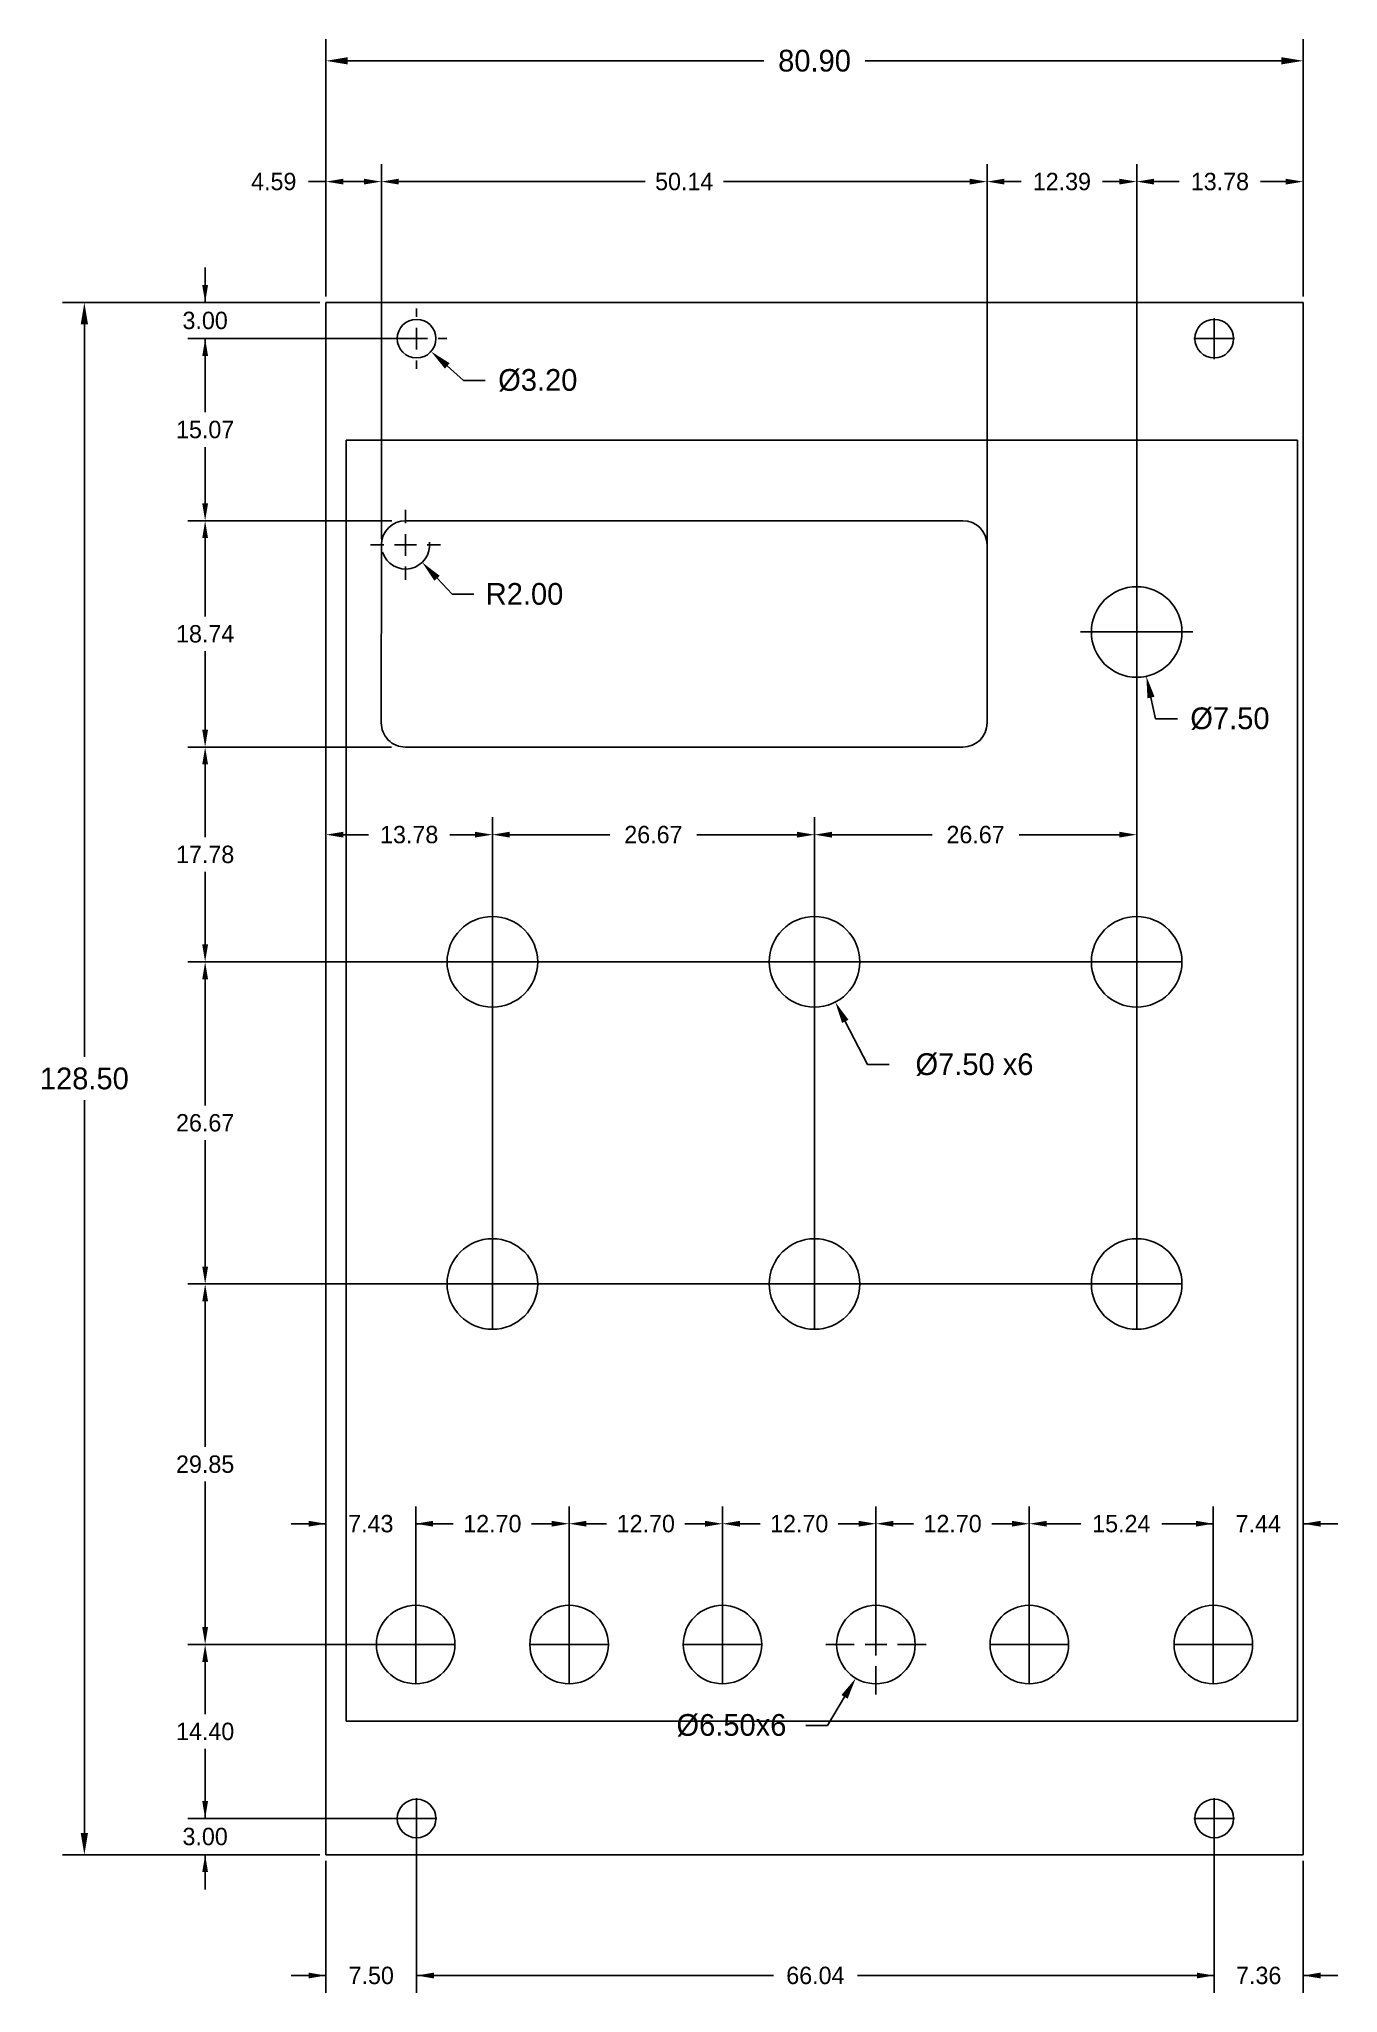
# Model space of a CAD drawing. Header units: millimetres. Extents: x -24 to 84, y -11 to 150.
import ezdxf

# ---------------------------------------------------------------- set-up
doc = ezdxf.new("R2010")
doc.units = ezdxf.units.MM
doc.header["$MEASUREMENT"] = 0
for name, color, linetype in [('Dimensions', 1, 'Continuous'), ('Panel', 7, 'Continuous'), ('PCB', 5, 'Continuous')]:
    doc.layers.add(name, color=color, linetype=linetype)
doc.dimstyles.get("Standard").update_dxf_attribs({"dimscale": 10, "dimtxt": 0.18, "dimasz": 0.18, "dimexe": 0.18, "dimexo": 0.0625, "dimgap": 0.09, "dimtad": 0, "dimtih": 1, "dimtoh": 1, "dimzin": 0, "dimdsep": 46, "dimtxsty": 'Standard', "dimcen": -0.09, "dimadec": 0, "dimazin": 0, "dimtfac": 1, "dimtdec": 4, "dimtofl": 0, "dimtmove": 0, "dimatfit": 3, "dimfxl": 1, "dimtolj": 1, "dimtzin": 0, "dimarcsym": 0})

# ---------------------------------------------------------------- blocks, each defined once
blk = doc.blocks.new('*D7')
at = {"layer": 'Defpoints', "color": 0}
for p in [(20.13, 27.4), (7.43, 17.4), (20.13, 17.4)]:
    blk.add_point(p, dxfattribs=at)
at = {"layer": 'Dimensions', "color": 0, "lineweight": -2}
for p, q in [((7.43, 17.9), (7.43, 28.84)), ((20.13, 17.9), (20.13, 28.84)), ((8.87, 27.4), (10.54, 27.4)), ((18.69, 27.4), (17.02, 27.4))]:
    blk.add_line(p, q, dxfattribs=at)
at = {"layer": 'Dimensions', "color": 0}
for points in [[(8.87, 27.64), (8.87, 27.16), (7.43, 27.4)], [(18.69, 27.16), (18.69, 27.64), (20.13, 27.4)]]:
    blk.add_solid(points, dxfattribs=at)
at = {"layer": 'Dimensions', "color": 0, "insert": (13.78, 27.4), "char_height": 1.44, "attachment_point": 5}
blk.add_mtext('\\A1;12.70', dxfattribs=at)
blk = doc.blocks.new('*D8')
at = {"layer": 'Defpoints', "color": 0}
for p in [(32.83, 27.4), (20.13, 17.4), (32.83, 17.4)]:
    blk.add_point(p, dxfattribs=at)
at = {"layer": 'Dimensions', "color": 0, "lineweight": -2}
for p, q in [((20.13, 17.9), (20.13, 28.84)), ((32.83, 17.9), (32.83, 28.84)), ((21.57, 27.4), (23.24, 27.4)), ((31.39, 27.4), (29.72, 27.4))]:
    blk.add_line(p, q, dxfattribs=at)
at = {"layer": 'Dimensions', "color": 0}
for points in [[(21.57, 27.64), (21.57, 27.16), (20.13, 27.4)], [(31.39, 27.16), (31.39, 27.64), (32.83, 27.4)]]:
    blk.add_solid(points, dxfattribs=at)
at = {"layer": 'Dimensions', "color": 0, "insert": (26.48, 27.4), "char_height": 1.44, "attachment_point": 5}
blk.add_mtext('\\A1;12.70', dxfattribs=at)
blk = doc.blocks.new('*D9')
at = {"layer": 'Defpoints', "color": 0}
for p in [(45.53, 27.4), (32.83, 17.4), (45.53, 17.4)]:
    blk.add_point(p, dxfattribs=at)
at = {"layer": 'Dimensions', "color": 0, "lineweight": -2}
for p, q in [((32.83, 17.9), (32.83, 28.84)), ((45.53, 17.9), (45.53, 28.84)), ((34.27, 27.4), (35.94, 27.4)), ((44.09, 27.4), (42.42, 27.4))]:
    blk.add_line(p, q, dxfattribs=at)
at = {"layer": 'Dimensions', "color": 0}
for points in [[(34.27, 27.64), (34.27, 27.16), (32.83, 27.4)], [(44.09, 27.16), (44.09, 27.64), (45.53, 27.4)]]:
    blk.add_solid(points, dxfattribs=at)
at = {"layer": 'Dimensions', "color": 0, "insert": (39.18, 27.4), "char_height": 1.44, "attachment_point": 5}
blk.add_mtext('\\A1;12.70', dxfattribs=at)
blk = doc.blocks.new('*D10')
at = {"layer": 'Defpoints', "color": 0}
for p in [(58.23, 27.4), (45.53, 17.4), (58.23, 17.4)]:
    blk.add_point(p, dxfattribs=at)
at = {"layer": 'Dimensions', "color": 0, "lineweight": -2}
for p, q in [((45.53, 17.9), (45.53, 28.84)), ((58.23, 17.9), (58.23, 28.84)), ((46.97, 27.4), (48.64, 27.4)), ((56.79, 27.4), (55.12, 27.4))]:
    blk.add_line(p, q, dxfattribs=at)
at = {"layer": 'Dimensions', "color": 0}
for points in [[(46.97, 27.64), (46.97, 27.16), (45.53, 27.4)], [(56.79, 27.16), (56.79, 27.64), (58.23, 27.4)]]:
    blk.add_solid(points, dxfattribs=at)
at = {"layer": 'Dimensions', "color": 0, "insert": (51.88, 27.4), "char_height": 1.44, "attachment_point": 5}
blk.add_mtext('\\A1;12.70', dxfattribs=at)
blk = doc.blocks.new('*D11')
at = {"layer": 'Defpoints', "color": 0}
for p in [(73.465, 27.4), (58.23, 17.4), (73.465, 17.4)]:
    blk.add_point(p, dxfattribs=at)
at = {"layer": 'Dimensions', "color": 0, "lineweight": -2}
for p, q in [((58.23, 17.9), (58.23, 28.84)), ((73.465, 17.9), (73.465, 28.84)), ((59.67, 27.4), (62.4875, 27.4)), ((72.025, 27.4), (69.2075, 27.4))]:
    blk.add_line(p, q, dxfattribs=at)
at = {"layer": 'Dimensions', "color": 0}
for points in [[(59.67, 27.64), (59.67, 27.16), (58.23, 27.4)], [(72.025, 27.16), (72.025, 27.64), (73.465, 27.4)]]:
    blk.add_solid(points, dxfattribs=at)
at = {"layer": 'Dimensions', "color": 0, "insert": (65.8475, 27.4), "char_height": 1.44, "attachment_point": 5}
blk.add_mtext('\\A1;15.24', dxfattribs=at)
blk = doc.blocks.new('*D17')
at = {"layer": 'Defpoints', "color": 0}
for p in [(0, 138.5), (0, 128.5), (4.59, 108.43)]:
    blk.add_point(p, dxfattribs=at)
at = {"layer": 'Dimensions', "color": 0, "lineweight": -2}
for p, q in [((0, 129), (0, 139.94)), ((4.59, 108.93), (4.59, 139.94)), ((0, 138.5), (-1.44, 138.5)), ((3.15, 138.5), (1.44, 138.5))]:
    blk.add_line(p, q, dxfattribs=at)
at = {"layer": 'Dimensions', "color": 0}
for points in [[(1.44, 138.74), (1.44, 138.26), (0, 138.5)], [(3.15, 138.26), (3.15, 138.74), (4.59, 138.5)]]:
    blk.add_solid(points, dxfattribs=at)
at = {"layer": 'Dimensions', "color": 0, "insert": (-4.32, 138.5), "char_height": 1.44, "attachment_point": 5}
blk.add_mtext('\\A1;4.59', dxfattribs=at)
blk = doc.blocks.new('*D21')
at = {"layer": 'Defpoints', "color": 0}
for p in [(7.5, 3), (-10, 0), (0, 0)]:
    blk.add_point(p, dxfattribs=at)
at = {"layer": 'Dimensions', "color": 0, "lineweight": -2}
for p, q in [((-10, 3), (-10, 5.88)), ((7, 3), (-11.44, 3)), ((-0.5, 0), (-11.44, 0)), ((-10, 0), (-10, -2.88))]:
    blk.add_line(p, q, dxfattribs=at)
at = {"layer": 'Dimensions', "color": 0}
for points in [[(-10.24, 4.44), (-9.76, 4.44), (-10, 3)], [(-9.76, -1.44), (-10.24, -1.44), (-10, 0)]]:
    blk.add_solid(points, dxfattribs=at)
at = {"layer": 'Dimensions', "color": 0, "insert": (-10, 1.5), "char_height": 1.44, "attachment_point": 5}
blk.add_mtext('\\A1;3.00', dxfattribs=at)
blk = doc.blocks.new('*D25')
at = {"layer": 'Defpoints', "color": 0}
for p in [(-10, 91.69), (5.94, 91.69), (13.78, 73.92)]:
    blk.add_point(p, dxfattribs=at)
at = {"layer": 'Dimensions', "color": 0, "lineweight": -2}
for p, q in [((5.44, 91.69), (-11.44, 91.69)), ((-10, 90.25), (-10, 84.24)), ((-10, 75.36), (-10, 81.36)), ((13.28, 73.92), (-11.44, 73.92))]:
    blk.add_line(p, q, dxfattribs=at)
at = {"layer": 'Dimensions', "color": 0}
for points in [[(-9.76, 90.25), (-10.24, 90.25), (-10, 91.69)], [(-10.24, 75.36), (-9.76, 75.36), (-10, 73.92)]]:
    blk.add_solid(points, dxfattribs=at)
at = {"layer": 'Dimensions', "color": 0, "insert": (-10, 82.8), "char_height": 1.44, "attachment_point": 5}
blk.add_mtext('\\A1;17.78', dxfattribs=at)
blk = doc.blocks.new('*D26')
at = {"layer": 'Defpoints', "color": 0}
for p in [(-10, 110.43), (5.96, 110.43), (5.94, 91.69)]:
    blk.add_point(p, dxfattribs=at)
at = {"layer": 'Dimensions', "color": 0, "lineweight": -2}
for p, q in [((5.46, 110.43), (-11.44, 110.43)), ((-10, 108.99), (-10, 102.5)), ((-10, 93.13), (-10, 99.62)), ((5.44, 91.69), (-11.44, 91.69))]:
    blk.add_line(p, q, dxfattribs=at)
at = {"layer": 'Dimensions', "color": 0}
for points in [[(-9.76, 108.99), (-10.24, 108.99), (-10, 110.43)], [(-10.24, 93.13), (-9.76, 93.13), (-10, 91.69)]]:
    blk.add_solid(points, dxfattribs=at)
at = {"layer": 'Dimensions', "color": 0, "insert": (-10, 101.06), "char_height": 1.44, "attachment_point": 5}
blk.add_mtext('\\A1;18.74', dxfattribs=at)
blk = doc.blocks.new('*D27')
at = {"layer": 'Defpoints', "color": 0}
for p in [(-10, 125.5), (7.5, 125.5), (5.96, 110.43)]:
    blk.add_point(p, dxfattribs=at)
at = {"layer": 'Dimensions', "color": 0, "lineweight": -2}
for p, q in [((7, 125.5), (-11.44, 125.5)), ((-10, 124.06), (-10, 119.41)), ((-10, 111.87), (-10, 116.53)), ((5.46, 110.43), (-11.44, 110.43))]:
    blk.add_line(p, q, dxfattribs=at)
at = {"layer": 'Dimensions', "color": 0}
for points in [[(-9.76, 124.06), (-10.24, 124.06), (-10, 125.5)], [(-10.24, 111.87), (-9.76, 111.87), (-10, 110.43)]]:
    blk.add_solid(points, dxfattribs=at)
at = {"layer": 'Dimensions', "color": 0, "insert": (-10, 117.97), "char_height": 1.44, "attachment_point": 5}
blk.add_mtext('\\A1;15.07', dxfattribs=at)
blk = doc.blocks.new('*D28')
at = {"layer": 'Defpoints', "color": 0}
for p in [(-10, 128.5), (0, 128.5), (7.5, 125.5)]:
    blk.add_point(p, dxfattribs=at)
at = {"layer": 'Dimensions', "color": 0, "lineweight": -2}
for p, q in [((-10, 128.5), (-10, 131.38)), ((-0.5, 128.5), (-11.44, 128.5)), ((7, 125.5), (-11.44, 125.5)), ((-10, 125.5), (-10, 122.62))]:
    blk.add_line(p, q, dxfattribs=at)
at = {"layer": 'Dimensions', "color": 0}
for points in [[(-10.24, 129.94), (-9.76, 129.94), (-10, 128.5)], [(-9.76, 124.06), (-10.24, 124.06), (-10, 125.5)]]:
    blk.add_solid(points, dxfattribs=at)
at = {"layer": 'Dimensions', "color": 0, "insert": (-10, 127), "char_height": 1.44, "attachment_point": 5}
blk.add_mtext('\\A1;3.00', dxfattribs=at)
blk = doc.blocks.new('*D29')
at = {"layer": 'Defpoints', "color": 0}
for p in [(7.5, 3), (0, 0), (0, -10)]:
    blk.add_point(p, dxfattribs=at)
at = {"layer": 'Dimensions', "color": 0, "lineweight": -2}
for p, q in [((7.5, 2.5), (7.5, -11.44)), ((0, -0.5), (0, -11.44)), ((0, -10), (-2.88, -10)), ((7.5, -10), (10.38, -10))]:
    blk.add_line(p, q, dxfattribs=at)
at = {"layer": 'Dimensions', "color": 0}
for points in [[(-1.44, -10.24), (-1.44, -9.76), (0, -10)], [(8.94, -9.76), (8.94, -10.24), (7.5, -10)]]:
    blk.add_solid(points, dxfattribs=at)
at = {"layer": 'Dimensions', "color": 0, "insert": (3.75, -10), "char_height": 1.44, "attachment_point": 5}
blk.add_mtext('\\A1;7.50', dxfattribs=at)
blk = doc.blocks.new('*D31')
at = {"layer": 'Defpoints', "color": 0}
for p in [(73.54, 3), (80.9, 0), (80.9, -10)]:
    blk.add_point(p, dxfattribs=at)
at = {"layer": 'Dimensions', "color": 0, "lineweight": -2}
for p, q in [((73.54, 2.5), (73.54, -11.44)), ((80.9, -0.5), (80.9, -11.44)), ((73.54, -10), (70.66, -10)), ((80.9, -10), (83.78, -10))]:
    blk.add_line(p, q, dxfattribs=at)
at = {"layer": 'Dimensions', "color": 0}
for points in [[(72.1, -10.24), (72.1, -9.76), (73.54, -10)], [(82.34, -9.76), (82.34, -10.24), (80.9, -10)]]:
    blk.add_solid(points, dxfattribs=at)
at = {"layer": 'Dimensions', "color": 0, "insert": (77.22, -10), "char_height": 1.44, "attachment_point": 5}
blk.add_mtext('\\A1;7.36', dxfattribs=at)
blk = doc.blocks.new('*D32')
at = {"layer": 'Defpoints', "color": 0}
for p in [(6.59, 108.43), (7.97, 106.98)]:
    blk.add_point(p, dxfattribs=at)
at = {"layer": 'Dimensions', "color": 0, "lineweight": -2}
for p, q in [((6.59, 110.23), (6.59, 111.33)), ((4.79, 108.43), (3.69, 108.43)), ((5.69, 108.43), (7.49, 108.43)), ((6.59, 107.53), (6.59, 109.33)), ((8.39, 108.43), (9.49, 108.43)), ((6.59, 106.63), (6.59, 105.53)), ((10.44, 104.36), (9.2, 105.67)), ((12.24, 104.36), (10.44, 104.36))]:
    blk.add_line(p, q, dxfattribs=at)
blk.add_arc((6.59, 108.43), 2, 197.9175, 6.8245, dxfattribs=at)
at = {"layer": 'Dimensions', "color": 0}
blk.add_solid([(9.42, 105.87), (8.98, 105.46), (7.97, 106.98)], dxfattribs=at)
at = {"layer": 'Dimensions', "color": 0, "insert": (16.44, 104.36), "char_height": 1.8, "attachment_point": 5}
blk.add_mtext('\\A1;R2.00', dxfattribs=at)
blk = doc.blocks.new('*D33')
at = {"layer": 'Defpoints', "color": 0}
for p in [(6.3, 126.56), (8.7, 124.44)]:
    blk.add_point(p, dxfattribs=at)
at = {"layer": 'Dimensions', "color": 0, "lineweight": -2}
for p, q in [((7.5, 127.3), (7.5, 128)), ((7.5, 124.6), (7.5, 126.4)), ((5.7, 125.5), (5, 125.5)), ((6.6, 125.5), (8.4, 125.5)), ((9.3, 125.5), (10, 125.5)), ((7.5, 123.7), (7.5, 123)), ((11.39, 122.05), (10.05, 123.25)), ((13.19, 122.05), (11.39, 122.05))]:
    blk.add_line(p, q, dxfattribs=at)
at = {"layer": 'Dimensions', "color": 0}
blk.add_solid([(10.24, 123.47), (9.85, 123.02), (8.7, 124.44)], dxfattribs=at)
at = {"layer": 'Dimensions', "color": 0, "insert": (17.54, 122.05), "char_height": 1.8, "attachment_point": 5}
blk.add_mtext('\\A1;%%c3.20', dxfattribs=at)
blk = doc.blocks.new('*D35')
at = {"layer": 'Defpoints', "color": 0}
for p in [(-10, 47.245), (67.12, 47.245), (8.065, 17.4)]:
    blk.add_point(p, dxfattribs=at)
at = {"layer": 'Dimensions', "color": 0, "lineweight": -2}
for p, q in [((66.62, 47.245), (-11.44, 47.245)), ((-10, 45.805), (-10, 33.7625)), ((-10, 18.84), (-10, 30.8825)), ((7.565, 17.4), (-11.44, 17.4))]:
    blk.add_line(p, q, dxfattribs=at)
at = {"layer": 'Dimensions', "color": 0}
for points in [[(-9.76, 45.805), (-10.24, 45.805), (-10, 47.245)], [(-10.24, 18.84), (-9.76, 18.84), (-10, 17.4)]]:
    blk.add_solid(points, dxfattribs=at)
at = {"layer": 'Dimensions', "color": 0, "insert": (-10, 32.3225), "char_height": 1.44, "attachment_point": 5}
blk.add_mtext('\\A1;29.85', dxfattribs=at)
blk = doc.blocks.new('*D36')
at = {"layer": 'Defpoints', "color": 0}
for p in [(-10, 73.915), (67.12, 73.915), (67.12, 47.245)]:
    blk.add_point(p, dxfattribs=at)
at = {"layer": 'Dimensions', "color": 0, "lineweight": -2}
for p, q in [((66.62, 73.915), (-11.44, 73.915)), ((-10, 72.475), (-10, 62.02)), ((-10, 48.685), (-10, 59.14)), ((66.62, 47.245), (-11.44, 47.245))]:
    blk.add_line(p, q, dxfattribs=at)
at = {"layer": 'Dimensions', "color": 0}
for points in [[(-9.76, 72.475), (-10.24, 72.475), (-10, 73.915)], [(-10.24, 48.685), (-9.76, 48.685), (-10, 47.245)]]:
    blk.add_solid(points, dxfattribs=at)
at = {"layer": 'Dimensions', "color": 0, "insert": (-10, 60.58), "char_height": 1.44, "attachment_point": 5}
blk.add_mtext('\\A1;26.67', dxfattribs=at)
blk = doc.blocks.new('*D38')
at = {"layer": 'Defpoints', "color": 0}
for p in [(40.45, 84.44), (13.78, 47.24), (40.45, 47.24)]:
    blk.add_point(p, dxfattribs=at)
at = {"layer": 'Dimensions', "color": 0, "lineweight": -2}
for p, q in [((13.78, 47.74), (13.78, 85.88)), ((40.45, 47.74), (40.45, 85.88)), ((15.22, 84.44), (23.51, 84.44)), ((39.01, 84.44), (30.71, 84.44))]:
    blk.add_line(p, q, dxfattribs=at)
at = {"layer": 'Dimensions', "color": 0}
for points in [[(15.22, 84.68), (15.22, 84.2), (13.78, 84.44)], [(39.01, 84.2), (39.01, 84.68), (40.45, 84.44)]]:
    blk.add_solid(points, dxfattribs=at)
at = {"layer": 'Dimensions', "color": 0, "insert": (27.11, 84.44), "char_height": 1.44, "attachment_point": 5}
blk.add_mtext('\\A1;26.67', dxfattribs=at)
blk = doc.blocks.new('*D39')
at = {"layer": 'Defpoints', "color": 0}
for p in [(67.12, 84.44), (40.45, 47.24), (67.12, 47.24)]:
    blk.add_point(p, dxfattribs=at)
at = {"layer": 'Dimensions', "color": 0, "lineweight": -2}
for p, q in [((40.45, 47.74), (40.45, 85.88)), ((67.12, 47.74), (67.12, 85.88)), ((41.89, 84.44), (50.19, 84.44)), ((65.68, 84.44), (57.39, 84.44))]:
    blk.add_line(p, q, dxfattribs=at)
at = {"layer": 'Dimensions', "color": 0}
for points in [[(41.89, 84.68), (41.89, 84.2), (40.45, 84.44)], [(65.68, 84.2), (65.68, 84.68), (67.12, 84.44)]]:
    blk.add_solid(points, dxfattribs=at)
at = {"layer": 'Dimensions', "color": 0, "insert": (53.78, 84.44), "char_height": 1.44, "attachment_point": 5}
blk.add_mtext('\\A1;26.67', dxfattribs=at)
blk = doc.blocks.new('*D41')
at = {"layer": 'Defpoints', "color": 0}
for p in [(7.5, 3), (73.54, 3), (73.54, -10)]:
    blk.add_point(p, dxfattribs=at)
at = {"layer": 'Dimensions', "color": 0, "lineweight": -2}
for p, q in [((7.5, 2.5), (7.5, -11.44)), ((73.54, 2.5), (73.54, -11.44)), ((8.94, -10), (37.04, -10)), ((72.1, -10), (44, -10))]:
    blk.add_line(p, q, dxfattribs=at)
at = {"layer": 'Dimensions', "color": 0}
for points in [[(8.94, -9.76), (8.94, -10.24), (7.5, -10)], [(72.1, -10.24), (72.1, -9.76), (73.54, -10)]]:
    blk.add_solid(points, dxfattribs=at)
at = {"layer": 'Dimensions', "color": 0, "insert": (40.52, -10), "char_height": 1.44, "attachment_point": 5}
blk.add_mtext('\\A1;66.04', dxfattribs=at)
blk = doc.blocks.new('*D42')
at = {"layer": 'Defpoints', "color": 0}
for p in [(66.32, 104.88), (67.92, 97.56)]:
    blk.add_point(p, dxfattribs=at)
at = {"layer": 'Dimensions', "color": 0, "lineweight": -2}
for p, q in [((67.12, 103.02), (67.12, 105.87)), ((67.12, 100.32), (67.12, 102.12)), ((65.32, 101.22), (62.47, 101.22)), ((66.22, 101.22), (68.02, 101.22)), ((68.92, 101.22), (71.77, 101.22)), ((67.12, 99.42), (67.12, 96.57)), ((68.69, 94.04), (68.3, 95.8)), ((70.49, 94.04), (68.69, 94.04))]:
    blk.add_line(p, q, dxfattribs=at)
at = {"layer": 'Dimensions', "color": 0}
blk.add_solid([(68.6, 95.86), (68.01, 95.73), (67.92, 97.56)], dxfattribs=at)
at = {"layer": 'Dimensions', "color": 0, "insert": (74.84, 94.04), "char_height": 1.8, "attachment_point": 5}
blk.add_mtext('\\A1;%%c7.50', dxfattribs=at)
blk = doc.blocks.new('*D43')
at = {"layer": 'Defpoints', "color": 0}
for p in [(38.73, 77.25), (42.17, 70.58)]:
    blk.add_point(p, dxfattribs=at)
at = {"layer": 'Dimensions', "color": 0, "lineweight": -2}
for p, q in [((40.45, 75.72), (40.45, 78.57)), ((40.45, 73.02), (40.45, 74.82)), ((38.65, 73.92), (35.8, 73.92)), ((39.55, 73.92), (41.35, 73.92)), ((42.25, 73.92), (45.1, 73.92)), ((40.45, 72.12), (40.45, 69.27)), ((44.84, 65.41), (42.99, 68.98)), ((46.64, 65.41), (44.84, 65.41))]:
    blk.add_line(p, q, dxfattribs=at)
at = {"layer": 'Dimensions', "color": 0}
blk.add_solid([(43.26, 69.12), (42.73, 68.85), (42.17, 70.58)], dxfattribs=at)
at = {"layer": 'Dimensions', "color": 0, "insert": (53.69, 65.41), "char_height": 1.8, "attachment_point": 5}
blk.add_mtext('\\A1;%%c7.50 x6', dxfattribs=at)
blk = doc.blocks.new('*D44')
at = {"layer": 'Defpoints', "color": 0}
for p in [(47.2, 20.19), (43.86, 14.61)]:
    blk.add_point(p, dxfattribs=at)
at = {"layer": 'Dimensions', "color": 0, "lineweight": -2}
for p, q in [((45.53, 19.2), (45.53, 21.55)), ((45.53, 16.5), (45.53, 18.3)), ((43.73, 17.4), (41.38, 17.4)), ((44.63, 17.4), (46.43, 17.4)), ((47.33, 17.4), (49.68, 17.4)), ((45.53, 15.6), (45.53, 13.25)), ((41.52, 10.71), (42.93, 13.07)), ((39.72, 10.71), (41.52, 10.71))]:
    blk.add_line(p, q, dxfattribs=at)
at = {"layer": 'Dimensions', "color": 0}
blk.add_solid([(43.19, 12.91), (42.68, 13.22), (43.86, 14.61)], dxfattribs=at)
at = {"layer": 'Dimensions', "color": 0, "insert": (33.57, 10.71), "char_height": 1.8, "attachment_point": 5}
blk.add_mtext('\\A1;%%c6.50x6', dxfattribs=at)
blk = doc.blocks.new('*D46')
at = {"layer": 'Defpoints', "color": 0}
for p in [(80.9, 138.5), (80.9, 128.5), (67.12, 47.245)]:
    blk.add_point(p, dxfattribs=at)
at = {"layer": 'Dimensions', "color": 0, "lineweight": -2}
for p, q in [((67.12, 47.745), (67.12, 139.94)), ((80.9, 129), (80.9, 139.94)), ((68.56, 138.5), (70.65, 138.5)), ((79.46, 138.5), (77.37, 138.5))]:
    blk.add_line(p, q, dxfattribs=at)
at = {"layer": 'Dimensions', "color": 0}
for points in [[(68.56, 138.74), (68.56, 138.26), (67.12, 138.5)], [(79.46, 138.26), (79.46, 138.74), (80.9, 138.5)]]:
    blk.add_solid(points, dxfattribs=at)
at = {"layer": 'Dimensions', "color": 0, "insert": (74.01, 138.5), "char_height": 1.44, "attachment_point": 5}
blk.add_mtext('\\A1;13.78', dxfattribs=at)
blk = doc.blocks.new('*D48')
at = {"layer": 'Defpoints', "color": 0}
for p in [(80.9, 148.5), (0, 129), (80.9, 128.5)]:
    blk.add_point(p, dxfattribs=at)
at = {"layer": 'Dimensions', "color": 0, "lineweight": -2}
for p, q in [((0, 129.625), (0, 150.3)), ((80.9, 129.125), (80.9, 150.3)), ((1.8, 148.5), (36.25, 148.5)), ((79.1, 148.5), (44.65, 148.5))]:
    blk.add_line(p, q, dxfattribs=at)
at = {"layer": 'Dimensions', "color": 0}
for points in [[(1.8, 148.8), (1.8, 148.2), (0, 148.5)], [(79.1, 148.2), (79.1, 148.8), (80.9, 148.5)]]:
    blk.add_solid(points, dxfattribs=at)
at = {"layer": 'Dimensions', "color": 0, "insert": (40.45, 148.5), "char_height": 1.8, "attachment_point": 5}
blk.add_mtext('\\A1;80.90', dxfattribs=at)
blk = doc.blocks.new('*D49')
at = {"layer": 'Defpoints', "color": 0}
for p in [(-20, 128.5), (0, 128.5), (0, 0)]:
    blk.add_point(p, dxfattribs=at)
at = {"layer": 'Dimensions', "color": 0, "lineweight": -2}
for p, q in [((-0.625, 128.5), (-21.8, 128.5)), ((-20, 126.7), (-20, 66.05)), ((-20, 1.8), (-20, 62.45)), ((-0.625, 0), (-21.8, 0))]:
    blk.add_line(p, q, dxfattribs=at)
at = {"layer": 'Dimensions', "color": 0}
for points in [[(-19.7, 126.7), (-20.3, 126.7), (-20, 128.5)], [(-20.3, 1.8), (-19.7, 1.8), (-20, 0)]]:
    blk.add_solid(points, dxfattribs=at)
at = {"layer": 'Dimensions', "color": 0, "insert": (-20, 64.25), "char_height": 1.8, "attachment_point": 5}
blk.add_mtext('\\A1;128.50', dxfattribs=at)
blk = doc.blocks.new('*D55')
at = {"layer": 'Defpoints', "color": 0}
for p in [(0, 84.44), (0, 73.92), (13.78, 73.92)]:
    blk.add_point(p, dxfattribs=at)
at = {"layer": 'Dimensions', "color": 0, "lineweight": -2}
for p, q in [((0, 74.42), (0, 85.88)), ((13.78, 74.42), (13.78, 85.88)), ((1.44, 84.44), (3.53, 84.44)), ((12.34, 84.44), (10.25, 84.44))]:
    blk.add_line(p, q, dxfattribs=at)
at = {"layer": 'Dimensions', "color": 0}
for points in [[(1.44, 84.68), (1.44, 84.2), (0, 84.44)], [(12.34, 84.2), (12.34, 84.68), (13.78, 84.44)]]:
    blk.add_solid(points, dxfattribs=at)
at = {"layer": 'Dimensions', "color": 0, "insert": (6.89, 84.44), "char_height": 1.44, "attachment_point": 5}
blk.add_mtext('\\A1;13.78', dxfattribs=at)
blk = doc.blocks.new('*D56')
at = {"layer": 'Defpoints', "color": 0}
for p in [(54.735, 138.5), (54.735, 101.22), (67.12, 101.22)]:
    blk.add_point(p, dxfattribs=at)
at = {"layer": 'Dimensions', "color": 0, "lineweight": -2}
for p, q in [((54.735, 101.72), (54.735, 139.94)), ((67.12, 101.72), (67.12, 139.94)), ((56.175, 138.5), (57.5675, 138.5)), ((65.68, 138.5), (64.2875, 138.5))]:
    blk.add_line(p, q, dxfattribs=at)
at = {"layer": 'Dimensions', "color": 0}
for points in [[(56.175, 138.74), (56.175, 138.26), (54.735, 138.5)], [(65.68, 138.26), (65.68, 138.74), (67.12, 138.5)]]:
    blk.add_solid(points, dxfattribs=at)
at = {"layer": 'Dimensions', "color": 0, "insert": (60.9275, 138.5), "char_height": 1.44, "attachment_point": 5}
blk.add_mtext('\\A1;12.39', dxfattribs=at)
blk = doc.blocks.new('*D57')
at = {"layer": 'Defpoints', "color": 0}
for p in [(0, 27.4), (0, 17.4), (7.43, 17.4)]:
    blk.add_point(p, dxfattribs=at)
at = {"layer": 'Dimensions', "color": 0, "lineweight": -2}
for p, q in [((0, 17.9), (0, 28.84)), ((7.43, 17.9), (7.43, 28.84)), ((0, 27.4), (-2.88, 27.4)), ((7.43, 27.4), (10.31, 27.4))]:
    blk.add_line(p, q, dxfattribs=at)
at = {"layer": 'Dimensions', "color": 0}
for points in [[(-1.44, 27.16), (-1.44, 27.64), (0, 27.4)], [(8.87, 27.64), (8.87, 27.16), (7.43, 27.4)]]:
    blk.add_solid(points, dxfattribs=at)
at = {"layer": 'Dimensions', "color": 0, "insert": (3.715, 27.4), "char_height": 1.44, "attachment_point": 5}
blk.add_mtext('\\A1;7.43', dxfattribs=at)
blk = doc.blocks.new('*D58')
at = {"layer": 'Defpoints', "color": 0}
for p in [(80.9, 27.4), (73.465, 17.4), (80.9, 17.4)]:
    blk.add_point(p, dxfattribs=at)
at = {"layer": 'Dimensions', "color": 0, "lineweight": -2}
for p, q in [((73.465, 17.9), (73.465, 28.84)), ((80.9, 17.9), (80.9, 28.84)), ((73.465, 27.4), (70.585, 27.4)), ((80.9, 27.4), (83.78, 27.4))]:
    blk.add_line(p, q, dxfattribs=at)
at = {"layer": 'Dimensions', "color": 0}
for points in [[(72.025, 27.16), (72.025, 27.64), (73.465, 27.4)], [(82.34, 27.64), (82.34, 27.16), (80.9, 27.4)]]:
    blk.add_solid(points, dxfattribs=at)
at = {"layer": 'Dimensions', "color": 0, "insert": (77.1825, 27.4), "char_height": 1.44, "attachment_point": 5}
blk.add_mtext('\\A1;7.44', dxfattribs=at)
blk = doc.blocks.new('*D59')
at = {"layer": 'Defpoints', "color": 0}
for p in [(54.73, 138.5), (4.59, 110.43), (54.73, 110.43)]:
    blk.add_point(p, dxfattribs=at)
at = {"layer": 'Dimensions', "color": 0, "lineweight": -2}
for p, q in [((4.59, 110.93), (4.59, 139.94)), ((54.73, 110.93), (54.73, 139.94)), ((6.03, 138.5), (26.42, 138.5)), ((53.3, 138.5), (32.9, 138.5))]:
    blk.add_line(p, q, dxfattribs=at)
at = {"layer": 'Dimensions', "color": 0}
for points in [[(6.03, 138.74), (6.03, 138.26), (4.59, 138.5)], [(53.3, 138.26), (53.3, 138.74), (54.73, 138.5)]]:
    blk.add_solid(points, dxfattribs=at)
at = {"layer": 'Dimensions', "color": 0, "insert": (29.66, 138.5), "char_height": 1.44, "attachment_point": 5}
blk.add_mtext('\\A1;50.14', dxfattribs=at)
blk = doc.blocks.new('*D60')
at = {"layer": 'Defpoints', "color": 0}
for p in [(7.43, 17.4), (-10, 3), (7.43, 3)]:
    blk.add_point(p, dxfattribs=at)
at = {"layer": 'Dimensions', "color": 0, "lineweight": -2}
for p, q in [((6.93, 17.4), (-11.44, 17.4)), ((-10, 15.96), (-10, 11.64)), ((-10, 4.44), (-10, 8.76)), ((6.93, 3), (-11.44, 3))]:
    blk.add_line(p, q, dxfattribs=at)
at = {"layer": 'Dimensions', "color": 0}
for points in [[(-9.76, 15.96), (-10.24, 15.96), (-10, 17.4)], [(-10.24, 4.44), (-9.76, 4.44), (-10, 3)]]:
    blk.add_solid(points, dxfattribs=at)
at = {"layer": 'Dimensions', "color": 0, "insert": (-10, 10.2), "char_height": 1.44, "attachment_point": 5}
blk.add_mtext('\\A1;14.40', dxfattribs=at)

msp = doc.modelspace()

# ---------------------------------------------------------------- linework, layer by layer
at = {"layer": 'Dimensions'}
for p, q in [((73.54, 125.5), (73.54, 127.19)), ((73.54, 125.5), (71.85, 125.5)), ((73.54, 125.5), (75.23, 125.5)), ((73.54, 125.5), (73.54, 123.81)), ((67.12, 101.22), (67.12, 104.91)), ((67.12, 101.22), (63.43, 101.22)), ((67.12, 101.22), (70.81, 101.22)), ((67.12, 101.22), (67.12, 97.53)), ((13.78, 73.915), (13.78, 77.605)), ((40.45, 73.915), (40.45, 77.605)), ((67.12, 73.915), (67.12, 77.605)), ((13.78, 73.915), (10.09, 73.915)), ((13.78, 73.915), (17.47, 73.915)), ((13.78, 73.915), (13.78, 70.225)), ((40.45, 73.915), (36.76, 73.915)), ((40.45, 73.915), (44.14, 73.915)), ((40.45, 73.915), (40.45, 70.225)), ((67.12, 73.915), (63.43, 73.915)), ((67.12, 73.915), (70.81, 73.915)), ((67.12, 73.915), (67.12, 70.225)), ((13.78, 47.245), (13.78, 50.935)), ((40.45, 47.245), (40.45, 50.935)), ((67.12, 47.245), (67.12, 50.935)), ((13.78, 47.245), (10.09, 47.245)), ((13.78, 47.245), (17.47, 47.245)), ((13.78, 47.245), (13.78, 43.555)), ((40.45, 47.245), (36.76, 47.245)), ((40.45, 47.245), (44.14, 47.245)), ((40.45, 47.245), (40.45, 43.555)), ((67.12, 47.245), (63.43, 47.245)), ((67.12, 47.245), (70.81, 47.245)), ((67.12, 47.245), (67.12, 43.555)), ((7.43, 17.4), (7.43, 20.69)), ((20.13, 17.4), (20.13, 20.69)), ((32.83, 17.4), (32.83, 20.69)), ((58.23, 17.4), (58.23, 20.69)), ((73.465, 17.4), (73.465, 20.69)), ((7.43, 17.4), (4.14, 17.4)), ((7.43, 17.4), (10.72, 17.4)), ((7.43, 17.4), (7.43, 14.11)), ((20.13, 17.4), (16.84, 17.4)), ((20.13, 17.4), (23.42, 17.4)), ((20.13, 17.4), (20.13, 14.11)), ((32.83, 17.4), (29.54, 17.4)), ((32.83, 17.4), (36.12, 17.4)), ((32.83, 17.4), (32.83, 14.11)), ((58.23, 17.4), (54.94, 17.4)), ((58.23, 17.4), (61.52, 17.4)), ((58.23, 17.4), (58.23, 14.11)), ((73.465, 17.4), (70.175, 17.4)), ((73.465, 17.4), (76.755, 17.4)), ((73.465, 17.4), (73.465, 14.11)), ((7.5, 3), (7.5, 4.69)), ((73.54, 3), (73.54, 4.69)), ((7.5, 3), (5.81, 3)), ((7.5, 3), (9.19, 3)), ((7.5, 3), (7.5, 1.31)), ((73.54, 3), (71.85, 3)), ((73.54, 3), (75.23, 3)), ((73.54, 3), (73.54, 1.31))]:
    msp.add_line(p, q, dxfattribs=at)
at = {"layer": 'Panel'}
for p, q in [((0, 128.5), (80.9, 128.5)), ((0, 0), (0, 128.5)), ((80.9, 128.5), (80.9, 0)), ((6.593, 110.43), (52.735, 110.43)), ((4.577, 93.692), (4.593, 108.432)), ((54.735, 108.43), (54.735, 93.69)), ((52.735, 91.69), (6.577, 91.69)), ((80.9, 0), (0, 0))]:
    msp.add_line(p, q, dxfattribs=at)
for centre, radius in [((7.5, 125.5), 1.6), ((73.54, 125.5), 1.6), ((67.12, 101.22), 3.75), ((13.78, 73.915), 3.75), ((40.45, 73.915), 3.75), ((67.12, 73.915), 3.75), ((13.78, 47.245), 3.75), ((40.45, 47.245), 3.75), ((67.12, 47.245), 3.75), ((7.43, 17.4), 3.25), ((20.13, 17.4), 3.25), ((32.83, 17.4), 3.25), ((45.53, 17.4), 3.25), ((58.23, 17.4), 3.25), ((73.465, 17.4), 3.25), ((7.5, 3), 1.6), ((73.54, 3), 1.6)]:
    msp.add_circle(centre, radius, dxfattribs=at)
for centre, start, end in [((6.593, 108.43), 90, 179.93885), ((52.735, 108.43), 0, 90), ((6.577, 93.69), 179.93885, 270), ((52.735, 93.69), 270, 0)]:
    msp.add_arc(centre, 2, start, end, dxfattribs=at)
at = {"layer": 'PCB'}
for p, q in [((80.42, 117.09), (1.68, 117.09)), ((1.68, 117.09), (1.68, 11.05)), ((80.42, 11.05), (80.42, 117.09)), ((1.68, 11.05), (80.42, 11.05))]:
    msp.add_line(p, q, dxfattribs=at)

# ---------------------------------------------------------------- dimensions: what is measured, and where the dimension line sits
at = {"layer": 'Dimensions'}
dim = msp.add_linear_dim(base=(80.9, 148.5), p1=(0, 129), p2=(80.9, 128.5), dimstyle='Standard', dxfattribs=at)
dim.commit()
dim.dimension.update_dxf_attribs({"geometry": '*D48', "text_midpoint": (40.45, 148.5)})
for base, p1, p2, picture, middle in [((0, 138.5), (4.593, 108.432), (0, 128.5), '*D17', (-4.32, 138.5)), ((54.735, 138.5), (4.593, 110.43), (54.735, 110.43), '*D59', (29.664, 138.5)), ((54.735, 138.5), (67.12, 101.22), (54.735, 101.22), '*D56', (60.9275, 138.5)), ((80.9, 138.5), (67.12, 47.245), (80.9, 128.5), '*D46', (74.01, 138.5)), ((0, 84.437), (13.78, 73.915), (0, 73.915), '*D55', (6.89, 84.437)), ((40.45, 84.437), (13.78, 47.245), (40.45, 47.245), '*D38', (27.115, 84.437)), ((67.12, 84.437), (40.45, 47.245), (67.12, 47.245), '*D39', (53.785, 84.437)), ((0, 27.4), (7.43, 17.4), (0, 17.4), '*D57', (3.715, 27.4)), ((20.13, 27.4), (7.43, 17.4), (20.13, 17.4), '*D7', (13.78, 27.4)), ((32.83, 27.4), (20.13, 17.4), (32.83, 17.4), '*D8', (26.48, 27.4)), ((45.53, 27.4), (32.83, 17.4), (45.53, 17.4), '*D9', (39.18, 27.4)), ((58.23, 27.4), (45.53, 17.4), (58.23, 17.4), '*D10', (51.88, 27.4)), ((73.465, 27.4), (58.23, 17.4), (73.465, 17.4), '*D11', (65.8475, 27.4)), ((80.9, 27.4), (73.465, 17.4), (80.9, 17.4), '*D58', (77.1825, 27.4)), ((0, -10), (7.5, 3), (0, 0), '*D29', (3.75, -10)), ((73.54, -10), (7.5, 3), (73.54, 3), '*D41', (40.52, -10)), ((80.9, -10), (73.54, 3), (80.9, 0), '*D31', (77.22, -10))]:
    dim = msp.add_linear_dim(base=base, p1=p1, p2=p2, dimstyle='Standard', override={"dimscale": 8}, dxfattribs=at)
    dim.commit()
    dim.dimension.update_dxf_attribs({"geometry": picture, "text_midpoint": middle})
for base, p1, p2, picture, middle in [((-10, 128.5), (7.5, 125.5), (0, 128.5), '*D28', (-10, 127)), ((-10, 125.5), (5.958, 110.43), (7.5, 125.5), '*D27', (-10, 117.965)), ((-10, 110.43), (5.942, 91.69), (5.958, 110.43), '*D26', (-10, 101.06)), ((-10, 91.69), (13.78, 73.915), (5.942135611, 91.69), '*D25', (-10, 82.8025)), ((-10, 73.915), (67.12, 47.245), (67.12, 73.915), '*D36', (-10, 60.58)), ((-10, 47.245), (8.065, 17.4), (67.12, 47.245), '*D35', (-10, 32.3225)), ((-10, 3), (7.43, 17.4), (7.43, 3), '*D60', (-10, 10.2)), ((-10, 0), (7.5, 3), (0, 0), '*D21', (-10, 1.5))]:
    dim = msp.add_linear_dim(base=base, p1=p1, p2=p2, angle=90, dimstyle='Standard', override={"dimscale": 8}, dxfattribs=at)
    dim.commit()
    dim.dimension.update_dxf_attribs({"geometry": picture, "text_midpoint": middle})
dim = msp.add_linear_dim(base=(-20, 128.5), p1=(0, 0), p2=(0, 128.5), angle=90, dimstyle='Standard', dxfattribs=at)
dim.commit()
dim.dimension.update_dxf_attribs({"geometry": '*D49', "text_midpoint": (-20, 64.25)})
for p1, p2, picture, middle in [((6.302, 126.561), (8.698, 124.439), '*D33', (17.544, 122.053)), ((66.321, 104.884), (67.919, 97.556), '*D42', (74.837, 94.039))]:
    dim = msp.add_diameter_dim_2p(p1=p1, p2=p2, dimstyle='Standard', dxfattribs=at)
    dim.commit()
    dim.dimension.update_dxf_attribs({"geometry": picture, "text_midpoint": middle, "dimtype": 163})
dim = msp.add_radius_dim(center=(6.593, 108.43), mpoint=(7.965, 106.975), dimstyle='Standard', dxfattribs=at)
dim.commit()
dim.dimension.update_dxf_attribs({"geometry": '*D32', "text_midpoint": (16.436, 104.357), "dimtype": 164})
for p1, p2, override, picture, middle in [((38.731, 77.248), (42.169, 70.582), {"dimpost": '<> x6'}, '*D43', (53.688, 65.41)), ((47.201, 20.188), (43.859, 14.612), {"dimpost": '<>x6'}, '*D44', (33.571, 10.709))]:
    dim = msp.add_diameter_dim_2p(p1=p1, p2=p2, dimstyle='Standard', override=override, dxfattribs=at)
    dim.commit()
    dim.dimension.update_dxf_attribs({"geometry": picture, "text_midpoint": middle, "dimtype": 163})

doc.saveas('drawing.dxf')
